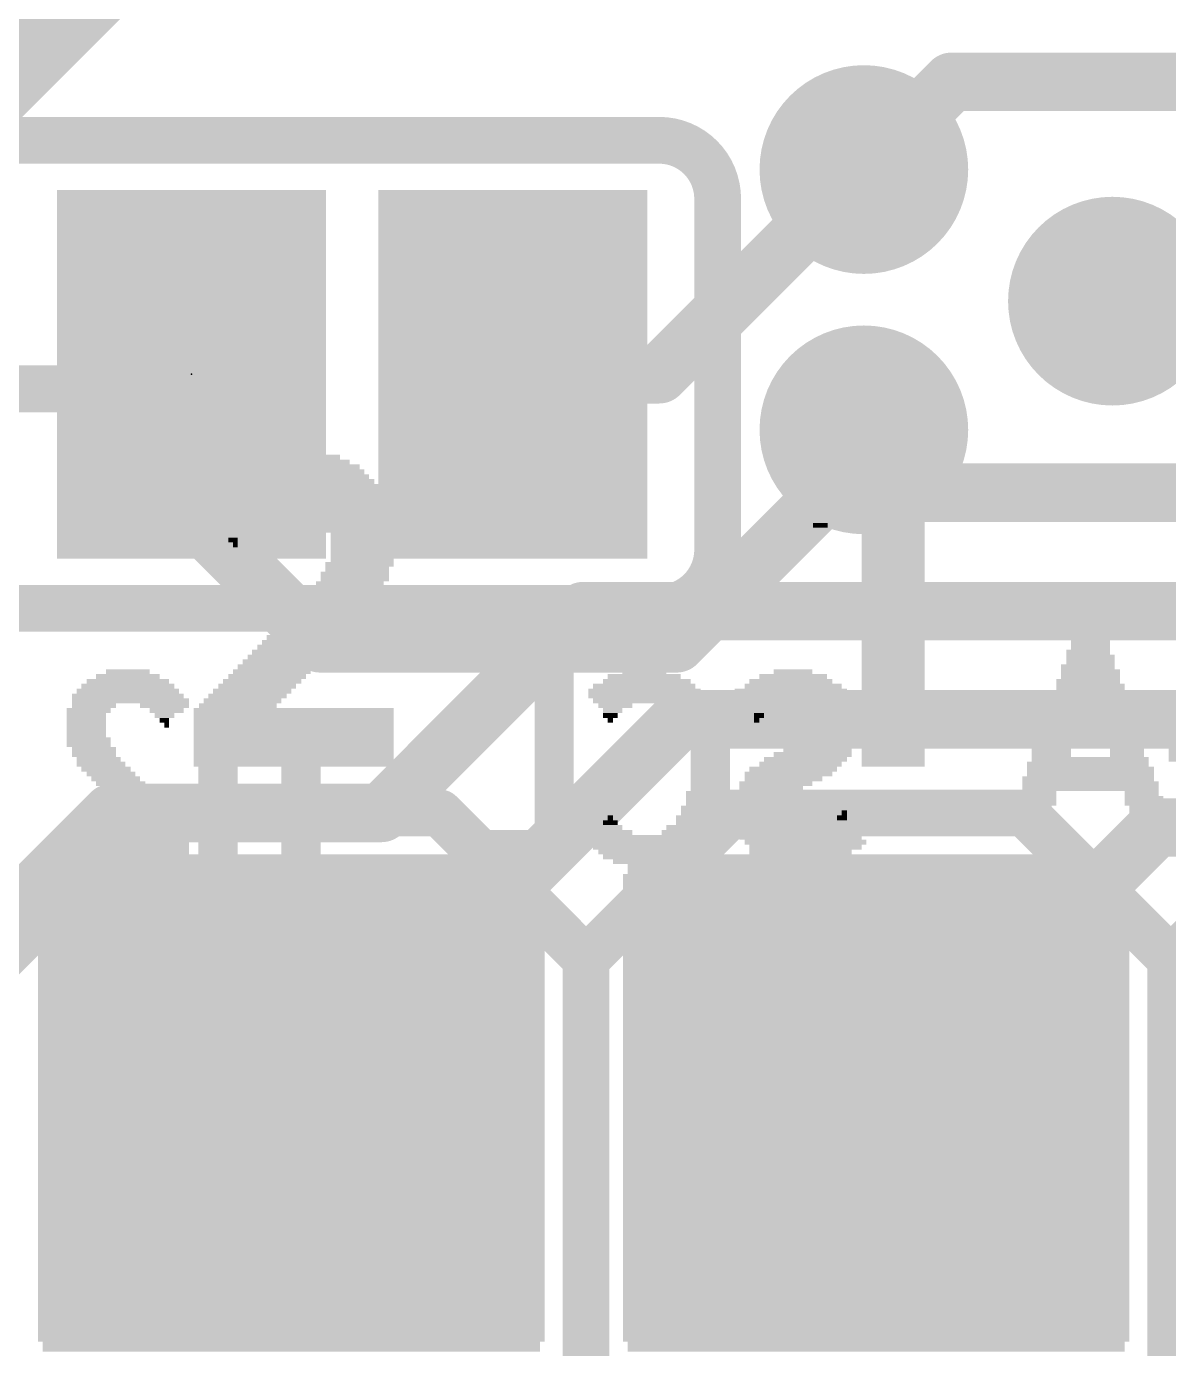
# Model space of a CAD drawing. Extents: x -0.1 to 50.9, y -0.1 to 23.
# Drawn here: x 28.05 to 33.01, y 11.64 to 17.39 of the extents above; entities that cross this region are included whole.
import ezdxf

# ---------------------------------------------------------------- set-up
doc = ezdxf.new("R2010")
doc.units = 0
for name, color, linetype in [('1', 12, 'CONTINUOUS'), ('16', 5, 'CONTINUOUS'), ('17', 110, 'CONTINUOUS'), ('18', 110, 'CONTINUOUS'), ('200', 40, 'CONTINUOUS'), ('201', 6, 'CONTINUOUS'), ('21', 40, 'CONTINUOUS'), ('22', 6, 'CONTINUOUS'), ('24', 53, 'CONTINUOUS')]:
    doc.layers.add(name, color=color, linetype=linetype)

# ---------------------------------------------------------------- blocks, each defined once
blk = doc.blocks.new('ROUNDP')
at = {"const_width": 0.5}
blk.add_lwpolyline([(0, -0.25, 1), (0, 0.25, 1), (0, -0.25)], format="xyb", dxfattribs=at)
blk = doc.blocks.new('RECT')
blk.add_solid([(-0.5, -0.5), (0.5, -0.5), (-0.5, 0.5), (0.5, 0.5)])
blk = doc.blocks.new('ROUNDV')
at = {"const_width": 0.5}
blk.add_lwpolyline([(0, -0.25, 1), (0, 0.25, 1), (0, -0.25)], format="xyb", dxfattribs=at)

msp = doc.modelspace()

# ---------------------------------------------------------------- linework, layer by layer
at = {"layer": '1', "const_width": 0.254}
for points in [[(28.2345, 17.7165), (27.1677, 16.6497)], [(32.0675, 17.145), (31.6865, 16.764)], [(36.83, 17.145), (32.0675, 17.145)], [(37.0808, 16.1925), (32.766, 16.1925)], [(31.6865, 15.6337), (31.9596, 15.3607)], [(31.9596, 15.3607), (33.3755, 15.3607)], [(30.4673, 14.8463), (29.591, 13.97)], [(35.2617, 14.8463), (30.4673, 14.8463)], [(30.8864, 14.3764), (29.21, 12.7)], [(35.0298, 14.3764), (30.8864, 14.3764)], [(28.4191, 13.97), (27.1491, 12.7)], [(29.591, 13.97), (28.4191, 13.97)], [(32.9565, 13.9065), (31.75, 12.7)], [(32.9565, 13.9065), (34.798, 13.9065)]]:
    msp.add_lwpolyline(points, dxfattribs=at)
at = {"layer": '1', "const_width": 0.127}
for points in [[(32.0675, 17.2085, 1), (32.0675, 17.0815)], [(32.1124, 17.1001, 1), (32.0226, 17.1899)], [(31.6416, 16.8089, 1), (31.7314, 16.7191)], [(32.766, 16.256, 1), (32.766, 16.129)], [(31.7314, 15.6786, 1), (31.6416, 15.5888)], [(31.9596, 15.4242, 1), (31.9596, 15.2972)], [(31.9146, 15.3157, 1), (32.0045, 15.4056)], [(30.4673, 14.9098, 1), (30.4673, 14.7828)], [(30.5122, 14.8014, 1), (30.4224, 14.8912)], [(30.8864, 14.4399, 1), (30.8864, 14.3129)], [(30.9313, 14.3315, 1), (30.8415, 14.4213)], [(28.4191, 14.0335, 1), (28.4191, 13.9065)], [(28.464, 13.9251, 1), (28.3741, 14.0149)], [(29.5461, 14.0149, 1), (29.6359, 13.9251)], [(29.591, 13.9065, 1), (29.591, 14.0335)], [(32.9565, 13.97, 1), (32.9565, 13.843)], [(33.0014, 13.8616, 1), (32.9116, 13.9514)], [(29.1651, 12.7449, 1), (29.2549, 12.6551)], [(31.7051, 12.7449, 1), (31.7949, 12.6551)]]:
    msp.add_lwpolyline(points, format="xyb", dxfattribs=at)
at = {"layer": '16'}
for points, const_width in [([(28.5115, 17.653), (27.3685, 16.51)], 0.254), ([(31.6865, 16.764), (30.7975, 15.875)], 0.254), ([(33.8455, 16.1925), (32.766, 16.1925)], 0.254), ([(28.7655, 15.875), (28.7655, 15.2662)], 0.254), ([(30.7975, 15.875), (30.1625, 15.875)], 0.254), ([(27.7495, 15.8115), (28.3845, 15.8115)], 0.2032), ([(31.6865, 15.5202), (31.6865, 15.6337)], 0.254), ([(30.873, 14.7066), (31.6865, 15.5202)], 0.254), ([(29.3251, 14.7066), (28.7655, 15.2662)], 0.254), ([(29.3251, 14.7066), (30.873, 14.7066)], 0.254)]:
    msp.add_lwpolyline(points, dxfattribs=dict(at, const_width=const_width))
for points, const_width in [([(31.7314, 16.7191, 1), (31.6416, 16.8089)], 0.127), ([(32.766, 16.256, 1), (32.766, 16.129)], 0.127), ([(28.829, 15.875, 1), (28.702, 15.875)], 0.127), ([(30.1625, 15.9385, 1), (30.1625, 15.8115)], 0.127), ([(30.7526, 15.9199, 1), (30.8424, 15.8301)], 0.127), ([(30.7975, 15.8115, 1), (30.7975, 15.9385)], 0.127), ([(28.3845, 15.7607, 1), (28.3845, 15.8623)], 0.1016), ([(31.75, 15.6337, 1), (31.623, 15.6337)], 0.127), ([(31.7314, 15.4752, 1), (31.6416, 15.5651)], 0.127), ([(31.623, 15.5202, 1), (31.75, 15.5202)], 0.127), ([(28.8104, 15.3111, 1), (28.7206, 15.2212)], 0.127), ([(28.702, 15.2662, 1), (28.829, 15.2662)], 0.127), ([(29.3251, 14.7701, 1), (29.3251, 14.6431)], 0.127), ([(29.2801, 14.6617, 1), (29.37, 14.7515)], 0.127), ([(30.828, 14.7515, 1), (30.9179, 14.6617)], 0.127), ([(30.873, 14.6431, 1), (30.873, 14.7701)], 0.127)]:
    msp.add_lwpolyline(points, format="xyb", dxfattribs=dict(at, const_width=const_width))
at = {"layer": '21', "const_width": 0.2032}
for points in [[(27.94, 13.335), (28.575, 13.97)], [(28.575, 13.97), (29.845, 13.97)], [(29.845, 13.97), (30.48, 13.335)], [(30.48, 13.335), (31.115, 13.97)], [(31.115, 13.97), (32.385, 13.97)], [(32.385, 13.97), (33.02, 13.335)], [(33.02, 13.335), (33.655, 13.97)], [(30.48, 13.335), (30.48, 9.525)], [(33.02, 13.335), (33.02, 9.525)]]:
    msp.add_lwpolyline(points, dxfattribs=at)
at = {"layer": '21', "const_width": 0.1016}
for points in [[(28.575, 14.0208, 1), (28.575, 13.9192)], [(28.6109, 13.9341, 1), (28.5391, 14.0059)], [(29.8809, 14.0059, 1), (29.8091, 13.9341)], [(29.845, 13.9192, 1), (29.845, 14.0208)], [(31.115, 14.0208, 1), (31.115, 13.9192)], [(31.1509, 13.9341, 1), (31.0791, 14.0059)], [(32.4209, 14.0059, 1), (32.3491, 13.9341)], [(32.385, 13.9192, 1), (32.385, 14.0208)], [(30.5308, 13.335, 1), (30.4292, 13.335)], [(33.0708, 13.335, 1), (32.9692, 13.335)], [(30.4441, 13.3709, 1), (30.5159, 13.2991)], [(30.4441, 13.2991, 1), (30.5159, 13.3709)], [(32.9841, 13.3709, 1), (33.0559, 13.2991)], [(32.9841, 13.2991, 1), (33.0559, 13.3709)]]:
    msp.add_lwpolyline(points, format="xyb", dxfattribs=at)
at = {"layer": '22', "const_width": 0.2032}
for points in [[(30.7975, 16.891), (26.7335, 16.891)], [(31.0515, 15.113), (31.0515, 16.637)], [(26.7335, 14.859), (30.7975, 14.859)]]:
    msp.add_lwpolyline(points, dxfattribs=at)
at = {"layer": '22'}
for points, const_width in [([(31.0515, 16.637, 0.4142), (30.7975, 16.891)], 0.2032), ([(30.7975, 16.9418, 1), (30.7975, 16.8402)], 0.1016), ([(30.7975, 16.8402, 1), (30.7975, 16.9418)], 0.1016), ([(31.1023, 16.637, 1), (31.0007, 16.637)], 0.1016), ([(31.0007, 16.637, 1), (31.1023, 16.637)], 0.1016), ([(30.7975, 14.859, 0.4142), (31.0515, 15.113)], 0.2032), ([(31.1023, 15.113, 1), (31.0007, 15.113)], 0.1016), ([(31.0007, 15.113, 1), (31.1023, 15.113)], 0.1016), ([(30.7975, 14.9098, 1), (30.7975, 14.8082)], 0.1016), ([(30.7975, 14.8082, 1), (30.7975, 14.9098)], 0.1016)]:
    msp.add_lwpolyline(points, format="xyb", dxfattribs=dict(at, const_width=const_width))
at = {"layer": '24'}
msp.add_point((28.7655, 15.875), dxfattribs=at)

# ---------------------------------------------------------------- block references
at = {"layer": '16', "xscale": 1.1684, "yscale": 1.6002, "rotation": 180}
for p in [(28.7655, 15.875), (30.1625, 15.875)]:
    msp.add_blockref('RECT', p, dxfattribs=at)
at = {"layer": '17', "xscale": 1.6764, "yscale": 1.6764}
for p in [(29.21, 12.7), (29.21, 12.7), (31.75, 12.7), (31.75, 12.7)]:
    msp.add_blockref('ROUNDP', p, dxfattribs=at)
at = {"layer": '18', "xscale": 0.9064, "yscale": 0.9064}
for p in [(31.6865, 16.764), (31.6865, 16.764), (32.766, 16.1925), (32.766, 16.1925), (31.6865, 15.6337), (31.6865, 15.6337)]:
    msp.add_blockref('ROUNDV', p, dxfattribs=at)
at = {"layer": '200'}
for p, xscale, yscale in [((29.2214, 15.494), 0.4648, 0.0213), ((29.2202, 15.5152), 0.381, 0.0211), ((29.2202, 15.5363), 0.2134, 0.0211), ((31.7716, 15.494), 0.3581, 0.0213), ((31.8033, 15.5152), 0.2946, 0.0211), ((31.8351, 15.5363), 0.2311, 0.0211), ((29.2214, 15.4517), 0.5918, 0.0211), ((29.2214, 15.4728), 0.5512, 0.0211), ((31.6967, 15.4517), 0.508, 0.0211), ((31.7284, 15.4728), 0.4445, 0.0211), ((29.21, 15.3882), 0.7417, 0.0211), ((29.21, 15.4093), 0.701, 0.0211), ((29.21, 15.4305), 0.6553, 0.0213), ((31.6865, 15.4305), 0.5283, 0.0213), ((31.6865, 15.4093), 0.5283, 0.0211), ((31.6967, 15.3882), 0.508, 0.0211), ((29.1998, 15.3458), 0.8026, 0.0211), ((29.1998, 15.3247), 0.8026, 0.0211), ((29.1998, 15.367), 0.762, 0.0213), ((31.6967, 15.367), 0.508, 0.0213), ((31.6967, 15.3458), 0.508, 0.0211), ((31.6967, 15.3247), 0.508, 0.0211), ((29.1998, 15.3035), 0.8484, 0.0213), ((28.9674, 15.2823), 0.3378, 0.0211), ((29.4437, 15.2823), 0.3607, 0.0211), ((31.6967, 15.3035), 0.508, 0.0213), ((31.6967, 15.2823), 0.508, 0.0211), ((28.956, 15.2612), 0.2743, 0.0211), ((28.9458, 15.24), 0.2134, 0.0213), ((28.9446, 15.2188), 0.1702, 0.0211), ((29.4653, 15.2612), 0.3175, 0.0211), ((29.4856, 15.24), 0.3175, 0.0213), ((29.4958, 15.2188), 0.2972, 0.0211), ((31.7081, 15.2612), 0.4851, 0.0211), ((31.5392, 15.24), 0.1473, 0.0213), ((31.4973, 15.2188), 0.0635, 0.0211), ((31.8135, 15.24), 0.2743, 0.0213), ((31.8135, 15.2188), 0.2743, 0.0211), ((28.9458, 15.1977), 0.127, 0.0211), ((28.9458, 15.1765), 0.0864, 0.0213), ((28.9458, 15.1553), 0.0406, 0.0211), ((29.4958, 15.1977), 0.2972, 0.0211), ((29.5072, 15.1765), 0.2743, 0.0213), ((29.5072, 15.1553), 0.2743, 0.0211), ((31.8135, 15.1977), 0.2743, 0.0211), ((31.8135, 15.1765), 0.2743, 0.0213), ((31.8135, 15.1553), 0.2743, 0.0211), ((28.956, 15.1342), 0.0203, 0.0211), ((29.5072, 15.1342), 0.2743, 0.0211), ((29.5072, 15.113), 0.2743, 0.0213), ((29.5072, 15.0918), 0.2743, 0.0211), ((31.8135, 15.1342), 0.2743, 0.0211), ((31.8135, 15.113), 0.2743, 0.0213), ((31.8135, 15.0918), 0.2743, 0.0211), ((29.4958, 15.0495), 0.2972, 0.0213), ((29.5072, 15.0707), 0.2743, 0.0211), ((31.8135, 15.0707), 0.2743, 0.0211), ((31.8135, 15.0495), 0.2743, 0.0213), ((29.4754, 15.0072), 0.2972, 0.0211), ((29.4754, 14.986), 0.2972, 0.0213), ((29.4856, 15.0283), 0.2769, 0.0211), ((31.8135, 15.0283), 0.2743, 0.0211), ((31.8135, 15.0072), 0.2743, 0.0211), ((31.8135, 14.986), 0.2743, 0.0213), ((29.4424, 14.9437), 0.3175, 0.0211), ((29.4322, 14.9225), 0.2972, 0.0213), ((29.4538, 14.9648), 0.2946, 0.0211), ((31.8135, 14.9648), 0.2743, 0.0211), ((31.8135, 14.9437), 0.2743, 0.0211), ((31.8135, 14.9225), 0.2743, 0.0213), ((29.4018, 14.8802), 0.3175, 0.0211), ((29.4221, 14.9013), 0.3175, 0.0211), ((31.8135, 14.9013), 0.2743, 0.0211), ((31.8135, 14.8802), 0.2743, 0.0211), ((29.3484, 14.8167), 0.3378, 0.0211), ((29.3586, 14.8378), 0.3175, 0.0211), ((29.3789, 14.859), 0.3175, 0.0213), ((31.8135, 14.859), 0.2743, 0.0213), ((31.8135, 14.8378), 0.2743, 0.0211), ((31.8135, 14.8167), 0.2743, 0.0211), ((29.2837, 14.7532), 0.3404, 0.0211), ((29.3053, 14.7743), 0.3378, 0.0211), ((29.3268, 14.7955), 0.3404, 0.0213), ((31.8135, 14.7955), 0.2743, 0.0213), ((31.8135, 14.7743), 0.2743, 0.0211), ((31.8135, 14.7532), 0.2743, 0.0211), ((29.2214, 14.6897), 0.3378, 0.0211), ((29.2417, 14.7108), 0.3378, 0.0211), ((29.2633, 14.732), 0.3404, 0.0213), ((31.8135, 14.732), 0.2743, 0.0213), ((31.8135, 14.7108), 0.2743, 0.0211), ((31.8135, 14.6897), 0.2743, 0.0211), ((29.1783, 14.6473), 0.3378, 0.0211), ((29.1998, 14.6685), 0.3404, 0.0213), ((31.8135, 14.6685), 0.2743, 0.0213), ((31.8135, 14.6473), 0.2743, 0.0211), ((29.1148, 14.5838), 0.3378, 0.0211), ((29.1363, 14.605), 0.3404, 0.0213), ((29.1579, 14.6262), 0.3378, 0.0211), ((31.8135, 14.6262), 0.2743, 0.0211), ((31.8135, 14.605), 0.2743, 0.0213), ((31.8135, 14.5838), 0.2743, 0.0211), ((29.0513, 14.5203), 0.3378, 0.0211), ((29.0728, 14.5415), 0.3404, 0.0213), ((29.0944, 14.5627), 0.3378, 0.0211), ((31.8135, 14.5627), 0.2743, 0.0211), ((31.8135, 14.5415), 0.2743, 0.0213), ((31.8135, 14.5203), 0.2743, 0.0211), ((29.0093, 14.478), 0.3404, 0.0213), ((29.0297, 14.4992), 0.3404, 0.0211), ((31.8135, 14.4992), 0.2743, 0.0211), ((31.8135, 14.478), 0.2743, 0.0213), ((29.21, 14.4145), 0.8687, 0.0213), ((28.9674, 14.4357), 0.3378, 0.0211), ((28.9878, 14.4568), 0.3378, 0.0211), ((31.8135, 14.4568), 0.2743, 0.0211), ((31.8135, 14.4357), 0.2743, 0.0211), ((31.8135, 14.4145), 0.2743, 0.0213), ((29.21, 14.3933), 0.8687, 0.0211), ((29.21, 14.3722), 0.8687, 0.0211), ((29.21, 14.351), 0.8687, 0.0213), ((31.8135, 14.3933), 0.2743, 0.0211), ((31.8135, 14.3722), 0.2743, 0.0211), ((31.8135, 14.351), 0.2743, 0.0213), ((29.21, 14.3298), 0.8687, 0.0211), ((29.21, 14.3087), 0.8687, 0.0211), ((29.21, 14.2875), 0.8687, 0.0213), ((31.8135, 14.3298), 0.2743, 0.0211), ((31.8135, 14.3087), 0.2743, 0.0211), ((31.8135, 14.2875), 0.2743, 0.0213), ((29.21, 14.2663), 0.8687, 0.0211), ((29.21, 14.2452), 0.8687, 0.0211), ((31.8135, 14.2663), 0.2743, 0.0211), ((31.8135, 14.2452), 0.2743, 0.0211), ((29.21, 14.224), 0.8687, 0.0213), ((29.21, 14.2028), 0.8687, 0.0211), ((29.21, 14.1817), 0.8687, 0.0211), ((31.8135, 14.224), 0.2743, 0.0213), ((31.8135, 14.2028), 0.2743, 0.0211), ((31.8135, 14.1817), 0.2743, 0.0211), ((29.1998, 13.7795), 2.032, 0.0213), ((31.7398, 13.7795), 2.032, 0.0213), ((29.1998, 13.7372), 2.159, 0.0211), ((29.1998, 13.716), 2.159, 0.0213), ((29.1998, 13.7583), 2.1184, 0.0211), ((31.7398, 13.7372), 2.159, 0.0211), ((31.7398, 13.716), 2.159, 0.0213), ((31.7398, 13.7583), 2.1184, 0.0211), ((29.1998, 13.6948), 2.1996, 0.0211), ((29.1998, 13.6737), 2.1996, 0.0211), ((31.7398, 13.6948), 2.1996, 0.0211), ((31.7398, 13.6737), 2.1996, 0.0211), ((29.1998, 13.6525), 2.1996, 0.0213), ((29.1998, 13.6313), 2.1996, 0.0211), ((29.1998, 13.6102), 2.1996, 0.0211), ((31.7398, 13.6525), 2.1996, 0.0213), ((31.7398, 13.6313), 2.1996, 0.0211), ((31.7398, 13.6102), 2.1996, 0.0211), ((29.1998, 13.589), 2.1996, 0.0213), ((29.1998, 13.5678), 2.1996, 0.0211), ((29.1998, 13.5467), 2.1996, 0.0211), ((31.7398, 13.589), 2.1996, 0.0213), ((31.7398, 13.5678), 2.1996, 0.0211), ((31.7398, 13.5467), 2.1996, 0.0211), ((29.1998, 13.5255), 2.1996, 0.0213), ((29.1998, 13.5043), 2.1996, 0.0211), ((29.1998, 13.4832), 2.1996, 0.0211), ((31.7398, 13.5255), 2.1996, 0.0213), ((31.7398, 13.5043), 2.1996, 0.0211), ((31.7398, 13.4832), 2.1996, 0.0211), ((29.1998, 13.462), 2.1996, 0.0213), ((29.1998, 13.4408), 2.1996, 0.0211), ((31.7398, 13.462), 2.1996, 0.0213), ((31.7398, 13.4408), 2.1996, 0.0211), ((29.1998, 13.4197), 2.1996, 0.0211), ((29.1998, 13.3985), 2.1996, 0.0213), ((29.1998, 13.3773), 2.1996, 0.0211), ((31.7398, 13.4197), 2.1996, 0.0211), ((31.7398, 13.3985), 2.1996, 0.0213), ((31.7398, 13.3773), 2.1996, 0.0211), ((29.1998, 13.3562), 2.1996, 0.0211), ((29.1998, 13.335), 2.1996, 0.0213), ((29.1998, 13.3138), 2.1996, 0.0211), ((31.7398, 13.3562), 2.1996, 0.0211), ((31.7398, 13.335), 2.1996, 0.0213), ((31.7398, 13.3138), 2.1996, 0.0211), ((29.1998, 13.2927), 2.1996, 0.0211), ((29.1998, 13.2715), 2.1996, 0.0213), ((31.7398, 13.2927), 2.1996, 0.0211), ((31.7398, 13.2715), 2.1996, 0.0213), ((29.1998, 13.2503), 2.1996, 0.0211), ((29.1998, 13.2292), 2.1996, 0.0211), ((29.1998, 13.208), 2.1996, 0.0213), ((31.7398, 13.2503), 2.1996, 0.0211), ((31.7398, 13.2292), 2.1996, 0.0211), ((31.7398, 13.208), 2.1996, 0.0213), ((29.1998, 13.1868), 2.1996, 0.0211), ((29.1998, 13.1657), 2.1996, 0.0211), ((29.1998, 13.1445), 2.1996, 0.0213), ((31.7398, 13.1868), 2.1996, 0.0211), ((31.7398, 13.1657), 2.1996, 0.0211), ((31.7398, 13.1445), 2.1996, 0.0213), ((29.1998, 13.1233), 2.1996, 0.0211), ((29.1998, 13.1022), 2.1996, 0.0211), ((29.1998, 13.081), 2.1996, 0.0213), ((31.7398, 13.1233), 2.1996, 0.0211), ((31.7398, 13.1022), 2.1996, 0.0211), ((31.7398, 13.081), 2.1996, 0.0213), ((29.1998, 13.0598), 2.1996, 0.0211), ((29.1998, 13.0387), 2.1996, 0.0211), ((31.7398, 13.0598), 2.1996, 0.0211), ((31.7398, 13.0387), 2.1996, 0.0211), ((29.1998, 13.0175), 2.1996, 0.0213), ((29.1998, 12.9963), 2.1996, 0.0211), ((29.1998, 12.9752), 2.1996, 0.0211), ((31.7398, 13.0175), 2.1996, 0.0213), ((31.7398, 12.9963), 2.1996, 0.0211), ((31.7398, 12.9752), 2.1996, 0.0211), ((29.1998, 12.954), 2.1996, 0.0213), ((29.1998, 12.9328), 2.1996, 0.0211), ((29.1998, 12.9117), 2.1996, 0.0211), ((31.7398, 12.954), 2.1996, 0.0213), ((31.7398, 12.9328), 2.1996, 0.0211), ((31.7398, 12.9117), 2.1996, 0.0211), ((29.1998, 12.8905), 2.1996, 0.0213), ((29.1998, 12.8693), 2.1996, 0.0211), ((31.7398, 12.8905), 2.1996, 0.0213), ((31.7398, 12.8693), 2.1996, 0.0211), ((29.1998, 12.8482), 2.1996, 0.0211), ((29.1998, 12.827), 2.1996, 0.0213), ((29.1998, 12.8058), 2.1996, 0.0211), ((31.7398, 12.8482), 2.1996, 0.0211), ((31.7398, 12.827), 2.1996, 0.0213), ((31.7398, 12.8058), 2.1996, 0.0211), ((29.1998, 12.7847), 2.1996, 0.0211), ((29.1998, 12.7635), 2.1996, 0.0213), ((29.1998, 12.7423), 2.1996, 0.0211), ((31.7398, 12.7847), 2.1996, 0.0211), ((31.7398, 12.7635), 2.1996, 0.0213), ((31.7398, 12.7423), 2.1996, 0.0211), ((29.1998, 12.7212), 2.1996, 0.0211), ((29.1998, 12.7), 2.1996, 0.0213), ((29.1998, 12.6788), 2.1996, 0.0211), ((31.7398, 12.7212), 2.1996, 0.0211), ((31.7398, 12.7), 2.1996, 0.0213), ((31.7398, 12.6788), 2.1996, 0.0211), ((29.1998, 12.6577), 2.1996, 0.0211), ((29.1998, 12.6365), 2.1996, 0.0213), ((31.7398, 12.6577), 2.1996, 0.0211), ((31.7398, 12.6365), 2.1996, 0.0213), ((29.1998, 12.6153), 2.1996, 0.0211), ((29.1998, 12.5942), 2.1996, 0.0211), ((29.1998, 12.573), 2.1996, 0.0213), ((31.7398, 12.6153), 2.1996, 0.0211), ((31.7398, 12.5942), 2.1996, 0.0211), ((31.7398, 12.573), 2.1996, 0.0213), ((29.1998, 12.5518), 2.1996, 0.0211), ((29.1998, 12.5307), 2.1996, 0.0211), ((29.1998, 12.5095), 2.1996, 0.0213), ((31.7398, 12.5518), 2.1996, 0.0211), ((31.7398, 12.5307), 2.1996, 0.0211), ((31.7398, 12.5095), 2.1996, 0.0213), ((29.1998, 12.4883), 2.1996, 0.0211), ((29.1998, 12.4672), 2.1996, 0.0211), ((31.7398, 12.4883), 2.1996, 0.0211), ((31.7398, 12.4672), 2.1996, 0.0211), ((29.1998, 12.446), 2.1996, 0.0213), ((29.1998, 12.4248), 2.1996, 0.0211), ((29.1998, 12.4037), 2.1996, 0.0211), ((31.7398, 12.446), 2.1996, 0.0213), ((31.7398, 12.4248), 2.1996, 0.0211), ((31.7398, 12.4037), 2.1996, 0.0211), ((29.1998, 12.3825), 2.1996, 0.0213), ((29.1998, 12.3613), 2.1996, 0.0211), ((29.1998, 12.3402), 2.1996, 0.0211), ((31.7398, 12.3825), 2.1996, 0.0213), ((31.7398, 12.3613), 2.1996, 0.0211), ((31.7398, 12.3402), 2.1996, 0.0211), ((29.1998, 12.319), 2.1996, 0.0213), ((29.1998, 12.2978), 2.1996, 0.0211), ((29.1998, 12.2767), 2.1996, 0.0211), ((31.7398, 12.319), 2.1996, 0.0213), ((31.7398, 12.2978), 2.1996, 0.0211), ((31.7398, 12.2767), 2.1996, 0.0211), ((29.1998, 12.2555), 2.1996, 0.0213), ((29.1998, 12.2343), 2.1996, 0.0211), ((31.7398, 12.2555), 2.1996, 0.0213), ((31.7398, 12.2343), 2.1996, 0.0211), ((29.1998, 12.2132), 2.1996, 0.0211), ((29.1998, 12.192), 2.1996, 0.0213), ((29.1998, 12.1708), 2.1996, 0.0211), ((31.7398, 12.2132), 2.1996, 0.0211), ((31.7398, 12.192), 2.1996, 0.0213), ((31.7398, 12.1708), 2.1996, 0.0211), ((29.1998, 12.1497), 2.1996, 0.0211), ((29.1998, 12.1285), 2.1996, 0.0213), ((29.1998, 12.1073), 2.1996, 0.0211), ((31.7398, 12.1497), 2.1996, 0.0211), ((31.7398, 12.1285), 2.1996, 0.0213), ((31.7398, 12.1073), 2.1996, 0.0211), ((29.1998, 12.0862), 2.1996, 0.0211), ((29.1998, 12.065), 2.1996, 0.0213), ((31.7398, 12.0862), 2.1996, 0.0211), ((31.7398, 12.065), 2.1996, 0.0213), ((29.1998, 12.0438), 2.1996, 0.0211), ((29.1998, 12.0227), 2.1996, 0.0211), ((29.1998, 12.0015), 2.1996, 0.0213), ((31.7398, 12.0438), 2.1996, 0.0211), ((31.7398, 12.0227), 2.1996, 0.0211), ((31.7398, 12.0015), 2.1996, 0.0213), ((29.1998, 11.9803), 2.1996, 0.0211), ((29.1998, 11.9592), 2.1996, 0.0211), ((29.1998, 11.938), 2.1996, 0.0213), ((31.7398, 11.9803), 2.1996, 0.0211), ((31.7398, 11.9592), 2.1996, 0.0211), ((31.7398, 11.938), 2.1996, 0.0213), ((29.1998, 11.9168), 2.1996, 0.0211), ((29.1998, 11.8957), 2.1996, 0.0211), ((29.1998, 11.8745), 2.1996, 0.0213), ((31.7398, 11.9168), 2.1996, 0.0211), ((31.7398, 11.8957), 2.1996, 0.0211), ((31.7398, 11.8745), 2.1996, 0.0213), ((29.1998, 11.8533), 2.1996, 0.0211), ((29.1998, 11.8322), 2.1996, 0.0211), ((31.7398, 11.8533), 2.1996, 0.0211), ((31.7398, 11.8322), 2.1996, 0.0211), ((29.1998, 11.811), 2.1996, 0.0213), ((29.1998, 11.7898), 2.1996, 0.0211), ((29.1998, 11.7687), 2.1996, 0.0211), ((31.7398, 11.811), 2.1996, 0.0213), ((31.7398, 11.7898), 2.1996, 0.0211), ((31.7398, 11.7687), 2.1996, 0.0211), ((29.1998, 11.7475), 2.1996, 0.0213), ((29.1998, 11.7263), 2.1996, 0.0211), ((29.1998, 11.7052), 2.1996, 0.0211), ((31.7398, 11.7475), 2.1996, 0.0213), ((31.7398, 11.7263), 2.1996, 0.0211), ((31.7398, 11.7052), 2.1996, 0.0211), ((29.1998, 11.684), 2.1996, 0.0213), ((29.1998, 11.6628), 2.159, 0.0211), ((31.7398, 11.684), 2.1996, 0.0213), ((31.7398, 11.6628), 2.159, 0.0211), ((29.1998, 11.6417), 2.159, 0.0211), ((31.7398, 11.6417), 2.159, 0.0211)]:
    msp.add_blockref('RECT', p, dxfattribs=dict(at, xscale=xscale, yscale=yscale))
at = {"layer": '201', "rotation": 180}
for p, xscale, yscale in [((32.6707, 14.7108), 0.1702, 0.0211), ((32.6707, 14.6897), 0.1702, 0.0211), ((32.6707, 14.6473), 0.2108, 0.0211), ((32.6606, 14.6685), 0.1905, 0.0213), ((28.4899, 14.5838), 0.1905, 0.0211), ((30.3416, 14.5838), 0.1702, 0.0211), ((30.7327, 14.5838), 0.1905, 0.0211), ((31.3792, 14.5838), 0.1676, 0.0211), ((32.6707, 14.5838), 0.2565, 0.0211), ((32.6593, 14.605), 0.2337, 0.0213), ((32.6707, 14.6262), 0.2108, 0.0211), ((28.4899, 14.5203), 0.4039, 0.0211), ((28.4899, 14.5415), 0.3581, 0.0213), ((28.4899, 14.5627), 0.2769, 0.0211), ((30.3416, 14.5627), 0.1702, 0.0211), ((30.3416, 14.5415), 0.1702, 0.0213), ((30.3416, 14.5203), 0.1702, 0.0211), ((30.7327, 14.5203), 0.4445, 0.0211), ((30.7442, 14.5415), 0.381, 0.0213), ((30.7327, 14.5627), 0.3175, 0.0211), ((31.3792, 14.5203), 0.4216, 0.0211), ((31.369, 14.5415), 0.3607, 0.0213), ((31.3792, 14.5627), 0.2946, 0.0211), ((32.6707, 14.5203), 0.2972, 0.0211), ((32.6606, 14.5415), 0.2769, 0.0213), ((32.6707, 14.5627), 0.2565, 0.0211), ((28.4899, 14.478), 0.4851, 0.0213), ((28.4899, 14.4992), 0.4445, 0.0211), ((30.3416, 14.4992), 0.1702, 0.0211), ((30.3416, 14.478), 0.1702, 0.0213), ((30.734, 14.4992), 0.4877, 0.0211), ((30.7442, 14.478), 0.508, 0.0213), ((31.369, 14.4992), 0.4877, 0.0211), ((31.3792, 14.478), 0.4674, 0.0213), ((32.6606, 14.478), 0.3175, 0.0213), ((32.6707, 14.4992), 0.2972, 0.0211), ((28.3197, 14.4145), 0.1905, 0.0213), ((28.5013, 14.4568), 0.508, 0.0211), ((28.3426, 14.4357), 0.1905, 0.0211), ((28.6487, 14.4357), 0.2134, 0.0211), ((28.6588, 14.4145), 0.1473, 0.0213), ((30.3416, 14.4568), 0.1702, 0.0211), ((30.3416, 14.4357), 0.1702, 0.0211), ((30.3416, 14.4145), 0.1702, 0.0213), ((30.7645, 14.4568), 0.508, 0.0211), ((30.607, 14.4357), 0.1473, 0.0211), ((30.5956, 14.4145), 0.0838, 0.0213), ((30.9245, 14.4357), 0.2337, 0.0211), ((30.9461, 14.4145), 0.1905, 0.0213), ((31.4008, 14.4568), 0.4648, 0.0211), ((31.2522, 14.4357), 0.1676, 0.0211), ((31.242, 14.4145), 0.1067, 0.0213), ((31.5379, 14.4357), 0.1905, 0.0211), ((31.5582, 14.4145), 0.1905, 0.0213), ((32.5641, 14.4145), 0.1702, 0.0213), ((32.5755, 14.4568), 0.1473, 0.0211), ((32.5755, 14.4357), 0.1473, 0.0211), ((32.7558, 14.4568), 0.1676, 0.0211), ((32.766, 14.4357), 0.1473, 0.0211), ((32.766, 14.4145), 0.1473, 0.0213), ((33.1051, 14.4145), 0.1905, 0.0213), ((28.3096, 14.3933), 0.1702, 0.0211), ((28.3096, 14.3722), 0.1702, 0.0211), ((28.3096, 14.351), 0.1702, 0.0213), ((28.6487, 14.3933), 0.0864, 0.0211), ((28.6487, 14.3722), 0.0406, 0.0211), ((28.6588, 14.351), 0.0203, 0.0213), ((28.9865, 14.351), 0.254, 0.0213), ((28.9878, 14.3722), 0.2108, 0.0211), ((28.9865, 14.3933), 0.127, 0.0211), ((29.2417, 14.3933), 0.1702, 0.0211), ((29.2417, 14.3722), 0.1702, 0.0211), ((29.2417, 14.351), 0.1702, 0.0213), ((30.3416, 14.3933), 0.1702, 0.0211), ((30.3416, 14.3722), 0.1702, 0.0211), ((30.3416, 14.351), 0.1702, 0.0213), ((30.5854, 14.3933), 0.0635, 0.0211), ((30.5854, 14.3722), 0.0229, 0.0211), ((30.9664, 14.3933), 0.1905, 0.0211), ((30.9664, 14.3722), 0.1905, 0.0211), ((30.988, 14.351), 0.193, 0.0213), ((31.2306, 14.3933), 0.0432, 0.0211), ((31.2204, 14.3722), 0.0229, 0.0211), ((31.5697, 14.3933), 0.1676, 0.0211), ((31.5697, 14.3722), 0.1676, 0.0211), ((31.5697, 14.351), 0.1676, 0.0213), ((32.5438, 14.3722), 0.1702, 0.0211), ((32.5438, 14.351), 0.1702, 0.0213), ((32.5539, 14.3933), 0.1499, 0.0211), ((32.7762, 14.3933), 0.1676, 0.0211), ((32.7863, 14.3722), 0.1473, 0.0211), ((32.7863, 14.351), 0.1473, 0.0213), ((33.0937, 14.3933), 0.1676, 0.0211), ((33.0937, 14.3722), 0.1676, 0.0211), ((33.0937, 14.351), 0.1676, 0.0213), ((28.3096, 14.3298), 0.1702, 0.0211), ((28.3096, 14.3087), 0.1702, 0.0211), ((28.3197, 14.2875), 0.1905, 0.0213), ((29.0728, 14.3087), 0.508, 0.0211), ((29.0728, 14.2875), 0.508, 0.0213), ((28.9878, 14.3298), 0.2972, 0.0211), ((29.2417, 14.3298), 0.1702, 0.0211), ((30.3416, 14.3298), 0.1702, 0.0211), ((30.3416, 14.3087), 0.1702, 0.0211), ((30.3416, 14.2875), 0.1702, 0.0213), ((30.9994, 14.3298), 0.1702, 0.0211), ((30.9994, 14.3087), 0.1702, 0.0211), ((30.9994, 14.2875), 0.1702, 0.0213), ((31.5379, 14.2875), 0.2311, 0.0213), ((31.5582, 14.3087), 0.1905, 0.0211), ((31.5697, 14.3298), 0.1676, 0.0211), ((32.5222, 14.3087), 0.1676, 0.0211), ((32.5222, 14.2875), 0.1676, 0.0213), ((32.5438, 14.3298), 0.1702, 0.0211), ((32.7978, 14.3298), 0.1702, 0.0211), ((32.8079, 14.3087), 0.1499, 0.0211), ((32.8079, 14.2875), 0.1499, 0.0213), ((33.0937, 14.3298), 0.1676, 0.0211), ((33.0937, 14.3087), 0.1676, 0.0211), ((33.0937, 14.2875), 0.1676, 0.0213), ((28.3197, 14.2663), 0.1905, 0.0211), ((28.3426, 14.2452), 0.1905, 0.0211), ((29.0614, 14.2663), 0.5309, 0.0211), ((28.9027, 14.2452), 0.2134, 0.0211), ((29.2202, 14.2452), 0.2134, 0.0211), ((30.3416, 14.2663), 0.1702, 0.0211), ((30.3416, 14.2452), 0.1702, 0.0211), ((31.0198, 14.2663), 0.1702, 0.0211), ((31.0198, 14.2452), 0.1702, 0.0211), ((31.4846, 14.2452), 0.2972, 0.0211), ((31.5163, 14.2663), 0.2743, 0.0211), ((32.5006, 14.2452), 0.1702, 0.0211), ((32.5222, 14.2663), 0.1676, 0.0211), ((32.8181, 14.2663), 0.1702, 0.0211), ((32.8295, 14.2452), 0.1473, 0.0211), ((33.0937, 14.2663), 0.1676, 0.0211), ((33.0937, 14.2452), 0.1676, 0.0211), ((28.3426, 14.224), 0.1905, 0.0213), ((28.3629, 14.2028), 0.1905, 0.0211), ((28.3731, 14.1817), 0.2108, 0.0211), ((28.8912, 14.224), 0.1905, 0.0213), ((28.8811, 14.2028), 0.1702, 0.0211), ((28.8811, 14.1817), 0.1702, 0.0211), ((29.2316, 14.224), 0.1905, 0.0213), ((29.2316, 14.2028), 0.1905, 0.0211), ((29.2417, 14.1817), 0.1702, 0.0211), ((30.3416, 14.224), 0.1702, 0.0213), ((30.3416, 14.2028), 0.1702, 0.0211), ((30.3416, 14.1817), 0.1702, 0.0211), ((31.0198, 14.224), 0.1702, 0.0213), ((31.0198, 14.2028), 0.1702, 0.0211), ((31.0198, 14.1817), 0.1702, 0.0211), ((31.4109, 14.1817), 0.3581, 0.0211), ((31.4325, 14.2028), 0.3607, 0.0211), ((31.4642, 14.224), 0.3378, 0.0213), ((32.6593, 14.1817), 0.5283, 0.0211), ((32.5006, 14.224), 0.1702, 0.0213), ((32.6695, 14.2028), 0.508, 0.0211), ((32.8295, 14.224), 0.1473, 0.0213), ((33.0937, 14.224), 0.1676, 0.0213), ((33.0937, 14.2028), 0.1676, 0.0211), ((28.3947, 14.1605), 0.2134, 0.0213), ((28.4163, 14.1393), 0.2108, 0.0211), ((28.4366, 14.1182), 0.2108, 0.0211), ((28.8811, 14.1605), 0.1702, 0.0213), ((28.8811, 14.1393), 0.1702, 0.0211), ((28.8811, 14.1182), 0.1702, 0.0211), ((29.2417, 14.1605), 0.1702, 0.0213), ((29.2417, 14.1393), 0.1702, 0.0211), ((29.2417, 14.1182), 0.1702, 0.0211), ((30.3416, 14.1605), 0.1702, 0.0213), ((30.3416, 14.1393), 0.1702, 0.0211), ((30.3416, 14.1182), 0.1702, 0.0211), ((31.0198, 14.1605), 0.1702, 0.0213), ((31.0198, 14.1393), 0.1702, 0.0211), ((31.0198, 14.1182), 0.1702, 0.0211), ((31.3588, 14.1393), 0.381, 0.0211), ((31.3373, 14.1182), 0.3378, 0.0211), ((31.3792, 14.1605), 0.381, 0.0213), ((32.6606, 14.1182), 0.5715, 0.0211), ((32.6707, 14.1605), 0.5512, 0.0213), ((32.6707, 14.1393), 0.5512, 0.0211), ((28.4582, 14.097), 0.2134, 0.0213), ((28.4798, 14.0758), 0.2108, 0.0211), ((28.8811, 14.097), 0.1702, 0.0213), ((28.8811, 14.0758), 0.1702, 0.0211), ((29.2417, 14.097), 0.1702, 0.0213), ((29.2417, 14.0758), 0.1702, 0.0211), ((30.3416, 14.097), 0.1702, 0.0213), ((30.3416, 14.0758), 0.1702, 0.0211), ((31.0198, 14.097), 0.1702, 0.0213), ((31.0198, 14.0758), 0.1702, 0.0211), ((31.3042, 14.097), 0.3175, 0.0213), ((31.2839, 14.0758), 0.2769, 0.0211), ((32.6707, 14.097), 0.5918, 0.0213), ((32.6707, 14.0758), 0.5918, 0.0211), ((28.5001, 14.0547), 0.2108, 0.0211), ((28.5217, 14.0335), 0.2134, 0.0213), ((28.5433, 14.0123), 0.2108, 0.0211), ((28.8811, 14.0547), 0.1702, 0.0211), ((28.8811, 14.0335), 0.1702, 0.0213), ((28.8811, 14.0123), 0.1702, 0.0211), ((29.2417, 14.0547), 0.1702, 0.0211), ((29.2417, 14.0335), 0.1702, 0.0213), ((29.2417, 14.0123), 0.1702, 0.0211), ((30.3416, 14.0547), 0.1702, 0.0211), ((30.3416, 14.0335), 0.1702, 0.0213), ((30.3416, 14.0123), 0.1702, 0.0211), ((31.0096, 14.0547), 0.1905, 0.0211), ((30.9994, 14.0335), 0.1702, 0.0213), ((30.9994, 14.0123), 0.1702, 0.0211), ((31.2522, 14.0547), 0.254, 0.0211), ((31.2306, 14.0335), 0.2108, 0.0213), ((31.2204, 14.0123), 0.1905, 0.0211), ((32.4371, 14.0547), 0.1702, 0.0211), ((32.4371, 14.0335), 0.1702, 0.0213), ((32.4371, 14.0123), 0.1702, 0.0211), ((32.893, 14.0547), 0.1473, 0.0211), ((32.9032, 14.0335), 0.1676, 0.0213), ((32.9032, 14.0123), 0.1676, 0.0211), ((28.5636, 13.9912), 0.2108, 0.0211), ((28.5852, 13.97), 0.2134, 0.0213), ((28.6068, 13.9488), 0.2108, 0.0211), ((28.8811, 13.9912), 0.1702, 0.0211), ((28.8811, 13.97), 0.1702, 0.0213), ((28.8811, 13.9488), 0.1702, 0.0211), ((29.2417, 13.9912), 0.1702, 0.0211), ((29.2417, 13.97), 0.1702, 0.0213), ((29.2417, 13.9488), 0.1702, 0.0211), ((30.3416, 13.9912), 0.1702, 0.0211), ((30.3416, 13.97), 0.1702, 0.0213), ((30.3416, 13.9488), 0.1702, 0.0211), ((30.5854, 13.9488), 0.0229, 0.0211), ((30.9664, 13.9488), 0.1905, 0.0211), ((30.988, 13.9912), 0.193, 0.0211), ((30.988, 13.97), 0.193, 0.0213), ((31.2103, 13.9912), 0.1702, 0.0211), ((31.2103, 13.97), 0.1702, 0.0213), ((31.2103, 13.9488), 0.1702, 0.0211), ((31.5913, 13.9488), 0.0432, 0.0211), ((31.6014, 13.97), 0.0229, 0.0213), ((32.4168, 13.9912), 0.1702, 0.0211), ((32.4168, 13.97), 0.1702, 0.0213), ((32.4168, 13.9488), 0.1702, 0.0211), ((32.9133, 13.9912), 0.1473, 0.0211), ((32.9248, 13.97), 0.1702, 0.0213), ((32.9248, 13.9488), 0.1702, 0.0211), ((28.4899, 13.8853), 0.5309, 0.0211), ((28.6271, 13.9277), 0.2108, 0.0211), ((28.6487, 13.9065), 0.2134, 0.0213), ((28.8811, 13.9277), 0.1702, 0.0211), ((28.8811, 13.9065), 0.1702, 0.0213), ((28.8811, 13.8853), 0.1702, 0.0211), ((29.2417, 13.9277), 0.1702, 0.0211), ((29.2417, 13.9065), 0.1702, 0.0213), ((29.2417, 13.8853), 0.1702, 0.0211), ((30.1828, 13.8853), 0.4877, 0.0211), ((30.3416, 13.9277), 0.1702, 0.0211), ((30.3416, 13.9065), 0.1702, 0.0213), ((30.5956, 13.8853), 0.1702, 0.0211), ((30.5854, 13.9065), 0.1041, 0.0213), ((30.5854, 13.9277), 0.0635, 0.0211), ((30.9245, 13.8853), 0.2337, 0.0211), ((30.9347, 13.9065), 0.2134, 0.0213), ((30.9664, 13.9277), 0.1905, 0.0211), ((31.2103, 13.9277), 0.1702, 0.0211), ((31.2204, 13.9065), 0.1905, 0.0213), ((31.2407, 13.8853), 0.1905, 0.0211), ((31.5582, 13.8853), 0.1905, 0.0211), ((31.5798, 13.9065), 0.1473, 0.0213), ((31.5913, 13.9277), 0.0838, 0.0211), ((32.3952, 13.9277), 0.1676, 0.0211), ((32.3952, 13.9065), 0.1676, 0.0213), ((32.3952, 13.8853), 0.1676, 0.0211), ((32.9248, 13.9277), 0.1702, 0.0211), ((32.9451, 13.9065), 0.1702, 0.0213), ((32.9451, 13.8853), 0.1702, 0.0211), ((28.4899, 13.8642), 0.5309, 0.0211), ((28.4899, 13.843), 0.5309, 0.0213), ((28.8811, 13.8642), 0.1702, 0.0211), ((28.8811, 13.843), 0.1702, 0.0213), ((29.2417, 13.8642), 0.1702, 0.0211), ((29.2417, 13.843), 0.1702, 0.0213), ((30.1828, 13.8642), 0.4877, 0.0211), ((30.1828, 13.843), 0.4877, 0.0213), ((30.7543, 13.8642), 0.5283, 0.0211), ((30.7442, 13.843), 0.508, 0.0213), ((31.4109, 13.8642), 0.5309, 0.0211), ((31.4325, 13.843), 0.5283, 0.0213), ((28.4899, 13.8218), 0.5309, 0.0211), ((28.4899, 13.8007), 0.5309, 0.0211), ((28.4899, 13.7795), 0.5309, 0.0213), ((28.8811, 13.8218), 0.1702, 0.0211), ((28.8811, 13.8007), 0.1702, 0.0211), ((28.8811, 13.7795), 0.1702, 0.0213), ((29.2417, 13.8218), 0.1702, 0.0211), ((29.2417, 13.8007), 0.1702, 0.0211), ((29.2417, 13.7795), 0.1702, 0.0213), ((30.1828, 13.8218), 0.4877, 0.0211), ((30.1828, 13.8007), 0.4877, 0.0211), ((30.1828, 13.7795), 0.4877, 0.0213), ((30.7543, 13.8218), 0.4877, 0.0211), ((30.7442, 13.8007), 0.4216, 0.0211), ((30.7442, 13.7795), 0.381, 0.0213), ((31.4325, 13.8218), 0.4877, 0.0211), ((31.4109, 13.8007), 0.4445, 0.0211), ((31.4223, 13.7795), 0.381, 0.0213), ((28.4899, 13.7583), 0.5309, 0.0211), ((28.8811, 13.7583), 0.1702, 0.0211), ((29.2417, 13.7583), 0.1702, 0.0211), ((30.1828, 13.7583), 0.4877, 0.0211), ((30.7442, 13.7583), 0.2946, 0.0211), ((30.7556, 13.7372), 0.1905, 0.0211), ((31.4109, 13.7583), 0.3175, 0.0211), ((31.4008, 13.7372), 0.1702, 0.0211)]:
    msp.add_blockref('RECT', p, dxfattribs=dict(at, xscale=xscale, yscale=yscale))

doc.saveas('drawing.dxf')
